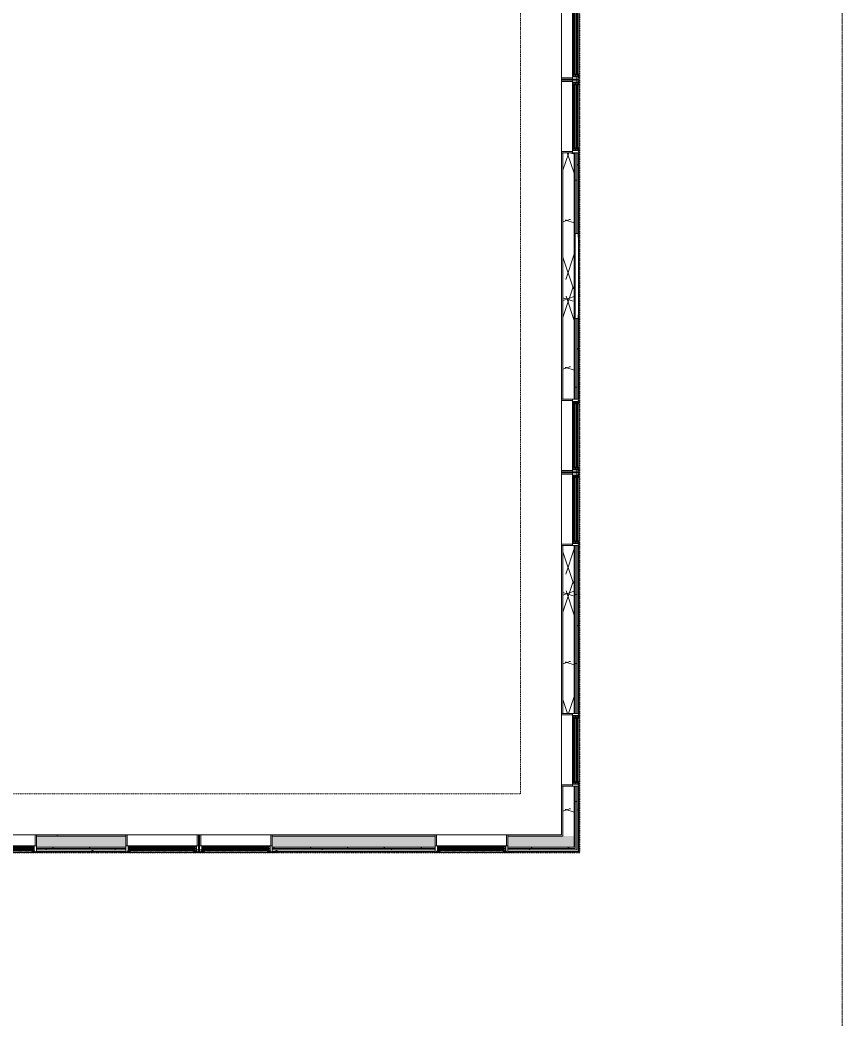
# Model space of a CAD drawing. Header units: metres. Extents: x -104 to 1975, y 9767 to 12269.
# Drawn here: x 1544.1 to 1945.8, y 11166.2 to 11654.5 of the extents above; entities that cross this region are included whole.
import ezdxf

# ---------------------------------------------------------------- set-up
doc = ezdxf.new("R2010")
doc.units = ezdxf.units.M
for name, pattern in [('Dash', [0.25, 0.125, -0.125]), ('Dash 1_16_', [0.125, 0.0625, -0.0625]), ('Double Dash 3_8_', [1, 0.375, -0.125, 0.125, -0.125, 0.125, -0.125])]:
    doc.linetypes.add(name, pattern=pattern)
for name, color, linetype, lineweight in [('0-2', 7, 'Continuous', 9), ('0-3', 10, 'Double Dash 3_8_', 15), ('A-DETL-GENF-HDLN-1', 7, 'Dash', 9), ('A-DETL-GENF-HDLN-2', 1, 'Continuous', 9), ('A-GLAZ', 151, 'Continuous', 9), ('A-GLAZ-1', 7, 'Continuous', 9), ('A-WALL-1', 7, 'Continuous', 9), ('A-WALL-PATT-1', 8, 'Continuous', 9), ('A-WALL-PATT-2', 253, 'Continuous', 9), ('C-PROP-LINE-1', 10, 'Double Dash 3_8_', 15), ('C-PROP-LINE-2', 10, 'Dash 1_16_', 15)]:
    doc.layers.add(name, color=color, linetype=linetype, lineweight=lineweight)
pattern_1 = [(0, (3885.564, 0), (115.2, 28.8), [4.752, -81.648, 4.752, -81.648, -460.8]), (0, (3885.564, 0), (115.2, 28.8), [-172.8, 4.752, -168.048, 4.752, -81.648, -201.6]), (0, (3885.564, 0), (115.2, 28.8), [-432, 4.752, -52.848, 4.752, -139.248]), (120, (3928.764, 14.4), (-82.54153, 85.366127), [4.752, -81.648, 4.752, -81.648, -460.8]), (120, (3928.764, 14.4), (-82.54153, 85.366127), [-172.8, 4.752, -168.048, 4.752, -81.648, -201.6]), (120, (3928.764, 14.4), (-82.54153, 85.366127), [-432, 4.752, -52.848, 4.752, -139.248]), (240, (3943.164, 72), (-32.65847, -114.166127), [4.752, -81.648, 4.752, -81.648, -460.8]), (240, (3943.164, 72), (-32.65847, -114.166127), [-172.8, 4.752, -168.048, 4.752, -81.648, -201.6]), (240, (3943.164, 72), (-32.65847, -114.166127), [-432, 4.752, -52.848, 4.752, -139.248])]
pattern_2 = [(216.87, (3921.564, 90), (269.999678, 180.000482), [45, -405]), (206.565, (3975.564, 63), (-90.00047, -89.99987), [100.623, -100.623]), (198.435, (3975.564, 18), (-179.999294, -90.00048), [56.921, -227.684])]
pattern_3 = [(0, (3885.564, 0), (0, 33.75), []), (90, (3885.564, 0), (-33.75, 2e-15), [])]
pattern_4 = [(0, (3885.564, 0), (0, 17.993), []), (315, (3885.564, 0), (17.993039, 0), [25.446, -25.446]), (45, (3885.564, 0), (17.993039, 0), [25.446, -25.446])]
pattern_5 = [(161.57, (3887.364, 1.8), (-14.4010124, -0.0012439), [0, -102.456, 11.376, 0]), (18.43, (3883.764, 1.8), (-14.4010124, 0.0012439), [0, -102.456, 11.376, 0]), (108.43, (3887.364, 1.8), (7.1973965, -36.003153), [34.146, -79.686]), (71.57, (3883.764, 1.8), (7.1973965, 36.003153), [34.146, -79.686])]

# ---------------------------------------------------------------- blocks, each defined once
blk = doc.blocks.new('Window-Double_Hung-Marvin-Essential - ESDH3066 - 2nd Floor-3357213-KEY PLAN - 2ND FLOOR')
at = {"layer": 'A-DETL-GENF-HDLN-1'}
blk.add_line((16.1, -4.22), (-16.5, -4.22), dxfattribs=at)
at = {"layer": 'A-DETL-GENF-HDLN-2'}
for p, q in [((-17.12, 4.19), (-17.75, 4.19)), ((-17.12, -1.16), (-17.12, 4.19)), ((17.12, 4.19), (17.75, 4.19)), ((17.12, 4.19), (17.12, -1.16)), ((-19.25, -3.23), (-19.25, -3.19)), ((-19.25, -3.19), (-17.9, -3.19)), ((-17.75, -3.23), (-19.25, -3.23)), ((-17.9, -3.19), (-17.9, -3.08)), ((-17.9, -3.08), (-17.75, -3.08)), ((-16.72, -1.19), (-17.75, -1.19)), ((-17.75, -4.28), (-17.75, -1.19)), ((-17.75, -4.28), (-17.16, -4.28)), ((-17.08, -3.87), (-17.16, -4.28)), ((-17.08, -3.87), (-16.19, -3.87)), ((-16.85, -4.25), (-16.85, -3.87)), ((-16.3, -4.25), (-16.85, -4.25)), ((-16.72, -3.77), (-16.72, -1.19)), ((-16.38, -3.77), (-16.72, -3.77)), ((-16.56, -1.53), (-15.34, -1.53)), ((-16.56, -1.53), (-16.56, -2.47)), ((-15.34, -2.47), (-16.56, -2.47)), ((-16.56, -2.75), (-15.34, -2.75)), ((-16.56, -2.75), (-16.56, -3.69)), ((-15.34, -3.69), (-16.56, -3.69)), ((-16.38, -3.87), (-16.38, -3.77)), ((-16.18, -4.01), (-16.3, -4.01)), ((-16.3, -4.01), (-16.3, -4.25)), ((-16.19, -3.87), (-16.19, -3.97)), ((-16.19, -3.97), (-16.1, -3.97)), ((-16.18, -4.22), (-16.18, -4.01)), ((-16.18, -4.22), (-16.1, -4.22)), ((-16.1, -3.97), (-16.1, -4.22)), ((-15.28, -1.65), (-15.94, -1.65)), ((-15.94, -1.65), (-15.94, -2.37)), ((-15.94, -2.37), (-15.28, -2.37)), ((-15.28, -2.87), (-15.94, -2.87)), ((-15.94, -2.87), (-15.94, -3.59)), ((-15.94, -3.59), (-15.28, -3.59)), ((-15.84, -1.66), (-15.84, -2.35)), ((-15.84, -2.88), (-15.84, -3.57)), ((-15.54, -1.79), (-15.54, -2.23)), ((-15.54, -3.01), (-15.54, -3.45)), ((-15.34, -1.53), (-15.28, -1.59)), ((-15.34, -2.47), (-15.28, -2.41)), ((-15.34, -2.75), (-15.28, -2.81)), ((-15.34, -3.69), (-15.28, -3.63)), ((-15.28, -1.59), (-15.28, -1.65)), ((-15.28, -2.37), (-15.28, -2.41)), ((-15.28, -2.81), (-15.28, -2.87)), ((-15.28, -3.59), (-15.28, -3.63)), ((15.34, -1.53), (15.28, -1.59)), ((15.28, -1.59), (15.28, -1.65)), ((15.28, -1.65), (15.94, -1.65)), ((15.28, -2.37), (15.28, -2.41)), ((15.94, -2.37), (15.28, -2.37)), ((15.34, -2.47), (15.28, -2.41)), ((15.34, -2.75), (15.28, -2.81)), ((15.28, -2.81), (15.28, -2.87)), ((15.28, -2.87), (15.94, -2.87)), ((15.28, -3.59), (15.28, -3.63)), ((15.94, -3.59), (15.28, -3.59)), ((15.34, -3.69), (15.28, -3.63)), ((16.56, -1.53), (15.34, -1.53)), ((15.34, -2.47), (16.56, -2.47)), ((16.56, -2.75), (15.34, -2.75)), ((15.34, -3.69), (16.56, -3.69)), ((15.54, -1.79), (15.54, -2.23)), ((15.54, -3.01), (15.54, -3.45)), ((15.84, -1.66), (15.84, -2.35)), ((15.84, -2.88), (15.84, -3.57)), ((15.94, -1.65), (15.94, -2.37)), ((15.94, -2.87), (15.94, -3.59)), ((16.19, -3.97), (16.1, -3.97)), ((16.1, -3.97), (16.1, -4.22)), ((16.18, -4.22), (16.1, -4.22)), ((16.18, -4.22), (16.18, -4.01)), ((16.18, -4.01), (16.3, -4.01)), ((17.08, -3.87), (16.19, -3.87)), ((16.19, -3.87), (16.19, -3.97)), ((16.3, -4.01), (16.3, -4.25)), ((16.3, -4.25), (16.85, -4.25)), ((16.38, -3.87), (16.38, -3.77)), ((16.38, -3.77), (16.72, -3.77)), ((16.56, -1.53), (16.56, -2.47)), ((16.56, -2.75), (16.56, -3.69)), ((16.72, -3.77), (16.72, -1.19)), ((16.72, -1.19), (17.75, -1.19)), ((16.85, -4.25), (16.85, -3.87)), ((17.08, -3.87), (17.16, -4.28)), ((17.75, -4.28), (17.16, -4.28)), ((17.75, -4.28), (17.75, -1.19)), ((17.9, -3.08), (17.75, -3.08)), ((17.75, -3.23), (19.25, -3.23)), ((17.9, -3.19), (17.9, -3.08)), ((19.25, -3.19), (17.9, -3.19)), ((19.25, -3.23), (19.25, -3.19))]:
    blk.add_line(p, q, dxfattribs=at)
at = {"layer": 'A-GLAZ'}
for p, q in [((15.84, -1.66), (-15.84, -1.66)), ((15.84, -1.79), (-15.84, -1.79)), ((15.84, -2.23), (-15.84, -2.23)), ((15.84, -2.35), (-15.84, -2.35)), ((15.84, -2.88), (-15.84, -2.88)), ((15.84, -3.01), (-15.84, -3.01)), ((15.84, -3.45), (-15.84, -3.45)), ((15.84, -3.57), (-15.84, -3.57))]:
    blk.add_line(p, q, dxfattribs=at)
at = {"layer": 'A-GLAZ-1'}
for p, q in [((-17.75, 4.19), (17.75, 4.19)), ((-17.75, -1.16), (-17.75, 4.19)), ((17.75, 4.19), (17.75, -1.16)), ((-17.75, -1.19), (17.75, -1.19)), ((-17.75, -4.28), (-17.75, -1.19)), ((17.75, -4.28), (-17.75, -4.28)), ((17.75, -1.19), (17.75, -4.28)), ((17.75, -4.19), (20.21, -4.19)), ((20.21, -4.25), (17.75, -4.25)), ((20.21, -4.19), (20.21, -4.25))]:
    blk.add_line(p, q, dxfattribs=at)
blk = doc.blocks.new('Window-Double_Hung-Marvin-Essential - ESDH3066 - 2nd Floor-V3-KEY PLAN - 2ND FLOOR')
at = {"layer": 'A-DETL-GENF-HDLN-1'}
blk.add_line((16.1, -4.22), (-16.5, -4.22), dxfattribs=at)
at = {"layer": 'A-DETL-GENF-HDLN-2'}
for p, q in [((-17.12, 4.19), (-17.75, 4.19)), ((-17.12, -1.16), (-17.12, 4.19)), ((17.12, 4.19), (17.75, 4.19)), ((17.12, 4.19), (17.12, -1.16)), ((-19.25, -3.23), (-19.25, -3.19)), ((-19.25, -3.19), (-17.9, -3.19)), ((-17.75, -3.23), (-19.25, -3.23)), ((-17.9, -3.19), (-17.9, -3.08)), ((-17.9, -3.08), (-17.75, -3.08)), ((-16.72, -1.19), (-17.75, -1.19)), ((-17.75, -4.28), (-17.75, -1.19)), ((-17.75, -4.28), (-17.16, -4.28)), ((-17.08, -3.87), (-17.16, -4.28)), ((-17.08, -3.87), (-16.19, -3.87)), ((-16.85, -4.25), (-16.85, -3.87)), ((-16.3, -4.25), (-16.85, -4.25)), ((-16.72, -3.77), (-16.72, -1.19)), ((-16.38, -3.77), (-16.72, -3.77)), ((-16.56, -1.53), (-15.34, -1.53)), ((-16.56, -1.53), (-16.56, -2.47)), ((-15.34, -2.47), (-16.56, -2.47)), ((-16.56, -2.75), (-15.34, -2.75)), ((-16.56, -2.75), (-16.56, -3.69)), ((-15.34, -3.69), (-16.56, -3.69)), ((-16.38, -3.87), (-16.38, -3.77)), ((-16.18, -4.01), (-16.3, -4.01)), ((-16.3, -4.01), (-16.3, -4.25)), ((-16.19, -3.87), (-16.19, -3.97)), ((-16.19, -3.97), (-16.1, -3.97)), ((-16.18, -4.22), (-16.18, -4.01)), ((-16.18, -4.22), (-16.1, -4.22)), ((-16.1, -3.97), (-16.1, -4.22)), ((-15.28, -1.65), (-15.94, -1.65)), ((-15.94, -1.65), (-15.94, -2.37)), ((-15.94, -2.37), (-15.28, -2.37)), ((-15.28, -2.87), (-15.94, -2.87)), ((-15.94, -2.87), (-15.94, -3.59)), ((-15.94, -3.59), (-15.28, -3.59)), ((-15.84, -1.66), (-15.84, -2.35)), ((-15.84, -2.88), (-15.84, -3.57)), ((-15.54, -1.79), (-15.54, -2.23)), ((-15.54, -3.01), (-15.54, -3.45)), ((-15.34, -1.53), (-15.28, -1.59)), ((-15.34, -2.47), (-15.28, -2.41)), ((-15.34, -2.75), (-15.28, -2.81)), ((-15.34, -3.69), (-15.28, -3.63)), ((-15.28, -1.59), (-15.28, -1.65)), ((-15.28, -2.37), (-15.28, -2.41)), ((-15.28, -2.81), (-15.28, -2.87)), ((-15.28, -3.59), (-15.28, -3.63)), ((15.34, -1.53), (15.28, -1.59)), ((15.28, -1.59), (15.28, -1.65)), ((15.28, -1.65), (15.94, -1.65)), ((15.28, -2.37), (15.28, -2.41)), ((15.94, -2.37), (15.28, -2.37)), ((15.34, -2.47), (15.28, -2.41)), ((15.34, -2.75), (15.28, -2.81)), ((15.28, -2.81), (15.28, -2.87)), ((15.28, -2.87), (15.94, -2.87)), ((15.28, -3.59), (15.28, -3.63)), ((15.94, -3.59), (15.28, -3.59)), ((15.34, -3.69), (15.28, -3.63)), ((16.56, -1.53), (15.34, -1.53)), ((15.34, -2.47), (16.56, -2.47)), ((16.56, -2.75), (15.34, -2.75)), ((15.34, -3.69), (16.56, -3.69)), ((15.54, -1.79), (15.54, -2.23)), ((15.54, -3.01), (15.54, -3.45)), ((15.84, -1.66), (15.84, -2.35)), ((15.84, -2.88), (15.84, -3.57)), ((15.94, -1.65), (15.94, -2.37)), ((15.94, -2.87), (15.94, -3.59)), ((16.19, -3.97), (16.1, -3.97)), ((16.1, -3.97), (16.1, -4.22)), ((16.18, -4.22), (16.1, -4.22)), ((16.18, -4.22), (16.18, -4.01)), ((16.18, -4.01), (16.3, -4.01)), ((17.08, -3.87), (16.19, -3.87)), ((16.19, -3.87), (16.19, -3.97)), ((16.3, -4.01), (16.3, -4.25)), ((16.3, -4.25), (16.85, -4.25)), ((16.38, -3.87), (16.38, -3.77)), ((16.38, -3.77), (16.72, -3.77)), ((16.56, -1.53), (16.56, -2.47)), ((16.56, -2.75), (16.56, -3.69)), ((16.72, -3.77), (16.72, -1.19)), ((16.72, -1.19), (17.75, -1.19)), ((16.85, -4.25), (16.85, -3.87)), ((17.08, -3.87), (17.16, -4.28)), ((17.75, -4.28), (17.16, -4.28)), ((17.75, -4.28), (17.75, -1.19)), ((17.9, -3.08), (17.75, -3.08)), ((17.75, -3.23), (19.25, -3.23)), ((17.9, -3.19), (17.9, -3.08)), ((19.25, -3.19), (17.9, -3.19)), ((19.25, -3.23), (19.25, -3.19))]:
    blk.add_line(p, q, dxfattribs=at)
at = {"layer": 'A-GLAZ'}
for p, q in [((15.84, -1.66), (-15.84, -1.66)), ((15.84, -1.79), (-15.84, -1.79)), ((15.84, -2.23), (-15.84, -2.23)), ((15.84, -2.35), (-15.84, -2.35)), ((15.84, -2.88), (-15.84, -2.88)), ((15.84, -3.01), (-15.84, -3.01)), ((15.84, -3.45), (-15.84, -3.45)), ((15.84, -3.57), (-15.84, -3.57))]:
    blk.add_line(p, q, dxfattribs=at)
at = {"layer": 'A-GLAZ-1'}
for p, q in [((-17.75, 4.19), (17.75, 4.19)), ((-17.75, -1.16), (-17.75, 4.19)), ((17.75, 4.19), (17.75, -1.16)), ((-17.75, -1.19), (17.75, -1.19)), ((-17.75, -4.28), (-17.75, -1.19)), ((17.75, -4.28), (-17.75, -4.28)), ((17.75, -1.19), (17.75, -4.28)), ((17.75, -4.19), (20.21, -4.19)), ((20.21, -4.25), (17.75, -4.25)), ((20.21, -4.19), (20.21, -4.25))]:
    blk.add_line(p, q, dxfattribs=at)
blk = doc.blocks.new('Window-Double_Hung-Marvin-Essential - ESDH3066 - 2nd Floor-3357214-KEY PLAN - 2ND FLOOR')
at = {"layer": 'A-DETL-GENF-HDLN-1'}
blk.add_line((16.1, 4.22), (-16.5, 4.22), dxfattribs=at)
at = {"layer": 'A-DETL-GENF-HDLN-2'}
for p, q in [((-19.25, 3.23), (-19.25, 3.19)), ((-17.75, 3.23), (-19.25, 3.23)), ((-19.25, 3.19), (-17.9, 3.19)), ((-17.9, 3.19), (-17.9, 3.08)), ((-17.9, 3.08), (-17.75, 3.08)), ((-17.75, 4.28), (-17.16, 4.28)), ((-17.75, 4.28), (-17.75, 1.19)), ((-16.72, 1.19), (-17.75, 1.19)), ((-17.08, 3.87), (-17.16, 4.28)), ((-17.12, 1.16), (-17.12, -4.19)), ((-17.08, 3.87), (-16.19, 3.87)), ((-16.85, 4.25), (-16.85, 3.87)), ((-16.3, 4.25), (-16.85, 4.25)), ((-16.38, 3.77), (-16.72, 3.77)), ((-16.72, 3.77), (-16.72, 1.19)), ((-15.34, 3.69), (-16.56, 3.69)), ((-16.56, 2.75), (-16.56, 3.69)), ((-16.56, 2.75), (-15.34, 2.75)), ((-15.34, 2.47), (-16.56, 2.47)), ((-16.56, 1.53), (-16.56, 2.47)), ((-16.56, 1.53), (-15.34, 1.53)), ((-16.38, 3.87), (-16.38, 3.77)), ((-16.3, 4.01), (-16.3, 4.25)), ((-16.18, 4.01), (-16.3, 4.01)), ((-16.19, 3.97), (-16.1, 3.97)), ((-16.19, 3.87), (-16.19, 3.97)), ((-16.18, 4.22), (-16.1, 4.22)), ((-16.18, 4.22), (-16.18, 4.01)), ((-16.1, 3.97), (-16.1, 4.22)), ((-15.94, 2.87), (-15.94, 3.59)), ((-15.94, 3.59), (-15.28, 3.59)), ((-15.28, 2.87), (-15.94, 2.87)), ((-15.94, 1.65), (-15.94, 2.37)), ((-15.94, 2.37), (-15.28, 2.37)), ((-15.28, 1.65), (-15.94, 1.65)), ((-15.84, 2.88), (-15.84, 3.57)), ((-15.84, 1.66), (-15.84, 2.35)), ((-15.54, 3.01), (-15.54, 3.45)), ((-15.54, 1.79), (-15.54, 2.23)), ((-15.34, 3.69), (-15.28, 3.63)), ((-15.34, 2.75), (-15.28, 2.81)), ((-15.34, 2.47), (-15.28, 2.41)), ((-15.34, 1.53), (-15.28, 1.59)), ((-15.28, 3.59), (-15.28, 3.63)), ((-15.28, 2.81), (-15.28, 2.87)), ((-15.28, 2.37), (-15.28, 2.41)), ((-15.28, 1.59), (-15.28, 1.65)), ((15.34, 3.69), (15.28, 3.63)), ((15.28, 3.59), (15.28, 3.63)), ((15.94, 3.59), (15.28, 3.59)), ((15.28, 2.81), (15.28, 2.87)), ((15.28, 2.87), (15.94, 2.87)), ((15.34, 2.75), (15.28, 2.81)), ((15.34, 2.47), (15.28, 2.41)), ((15.28, 2.37), (15.28, 2.41)), ((15.94, 2.37), (15.28, 2.37)), ((15.28, 1.59), (15.28, 1.65)), ((15.28, 1.65), (15.94, 1.65)), ((15.34, 1.53), (15.28, 1.59)), ((15.34, 3.69), (16.56, 3.69)), ((16.56, 2.75), (15.34, 2.75)), ((15.34, 2.47), (16.56, 2.47)), ((16.56, 1.53), (15.34, 1.53)), ((15.54, 3.01), (15.54, 3.45)), ((15.54, 1.79), (15.54, 2.23)), ((15.84, 2.88), (15.84, 3.57)), ((15.84, 1.66), (15.84, 2.35)), ((15.94, 2.87), (15.94, 3.59)), ((15.94, 1.65), (15.94, 2.37)), ((16.18, 4.22), (16.1, 4.22)), ((16.1, 3.97), (16.1, 4.22)), ((16.19, 3.97), (16.1, 3.97)), ((16.18, 4.22), (16.18, 4.01)), ((16.18, 4.01), (16.3, 4.01)), ((16.19, 3.87), (16.19, 3.97)), ((17.08, 3.87), (16.19, 3.87)), ((16.3, 4.01), (16.3, 4.25)), ((16.3, 4.25), (16.85, 4.25)), ((16.38, 3.87), (16.38, 3.77)), ((16.38, 3.77), (16.72, 3.77)), ((16.56, 2.75), (16.56, 3.69)), ((16.56, 1.53), (16.56, 2.47)), ((16.72, 3.77), (16.72, 1.19)), ((16.72, 1.19), (17.75, 1.19)), ((16.85, 4.25), (16.85, 3.87)), ((17.08, 3.87), (17.16, 4.28)), ((17.12, -4.19), (17.12, 1.16)), ((17.75, 4.28), (17.16, 4.28)), ((17.75, 4.28), (17.75, 1.19)), ((17.75, 3.23), (19.25, 3.23)), ((17.9, 3.08), (17.75, 3.08)), ((17.9, 3.19), (17.9, 3.08)), ((19.25, 3.19), (17.9, 3.19)), ((19.25, 3.23), (19.25, 3.19)), ((-17.12, -4.19), (-17.75, -4.19)), ((17.12, -4.19), (17.75, -4.19))]:
    blk.add_line(p, q, dxfattribs=at)
at = {"layer": 'A-GLAZ'}
for p, q in [((15.84, 3.57), (-15.84, 3.57)), ((15.84, 3.45), (-15.84, 3.45)), ((15.84, 3.01), (-15.84, 3.01)), ((15.84, 2.88), (-15.84, 2.88)), ((15.84, 2.35), (-15.84, 2.35)), ((15.84, 2.23), (-15.84, 2.23)), ((15.84, 1.79), (-15.84, 1.79)), ((15.84, 1.66), (-15.84, 1.66))]:
    blk.add_line(p, q, dxfattribs=at)
at = {"layer": 'A-GLAZ-1'}
for p, q in [((17.75, 4.28), (-17.75, 4.28)), ((-17.75, 4.28), (-17.75, 1.19)), ((-17.75, 1.19), (17.75, 1.19)), ((-17.75, 1.16), (-17.75, -4.19)), ((17.75, 1.19), (17.75, 4.28)), ((20.21, 4.25), (17.75, 4.25)), ((17.75, 4.19), (20.21, 4.19)), ((17.75, -4.19), (17.75, 1.16)), ((20.21, 4.19), (20.21, 4.25)), ((-17.75, -4.19), (17.75, -4.19))]:
    blk.add_line(p, q, dxfattribs=at)
blk = doc.blocks.new('Perforated Panel at Magic-Pak - hvac panel - 3rd floor-2505075-KEY PLAN - 2ND FLOOR')
at = {"layer": 'A-GLAZ-1'}
for p, q in [((-19.01, 4.19), (19.01, 4.19)), ((-19.01, 4.12), (-19.01, 4.19)), ((19.01, 4.12), (-19.01, 4.12)), ((19.01, 4.19), (19.01, 4.12))]:
    blk.add_line(p, q, dxfattribs=at)
blk = doc.blocks.new('Window-Double_Hung-Marvin-Essential - ESDH3066 - 2nd Floor-V2-KEY PLAN - 2ND FLOOR')
at = {"layer": 'A-DETL-GENF-HDLN-1'}
blk.add_line((16.1, 4.22), (-16.5, 4.22), dxfattribs=at)
at = {"layer": 'A-DETL-GENF-HDLN-2'}
for p, q in [((-19.25, 3.23), (-19.25, 3.19)), ((-17.75, 3.23), (-19.25, 3.23)), ((-19.25, 3.19), (-17.9, 3.19)), ((-17.9, 3.19), (-17.9, 3.08)), ((-17.9, 3.08), (-17.75, 3.08)), ((-17.75, 4.28), (-17.16, 4.28)), ((-17.75, 4.28), (-17.75, 1.19)), ((-16.72, 1.19), (-17.75, 1.19)), ((-17.08, 3.87), (-17.16, 4.28)), ((-17.12, 1.16), (-17.12, -4.19)), ((-17.08, 3.87), (-16.19, 3.87)), ((-16.85, 4.25), (-16.85, 3.87)), ((-16.3, 4.25), (-16.85, 4.25)), ((-16.38, 3.77), (-16.72, 3.77)), ((-16.72, 3.77), (-16.72, 1.19)), ((-15.34, 3.69), (-16.56, 3.69)), ((-16.56, 2.75), (-16.56, 3.69)), ((-16.56, 2.75), (-15.34, 2.75)), ((-15.34, 2.47), (-16.56, 2.47)), ((-16.56, 1.53), (-16.56, 2.47)), ((-16.56, 1.53), (-15.34, 1.53)), ((-16.38, 3.87), (-16.38, 3.77)), ((-16.3, 4.01), (-16.3, 4.25)), ((-16.18, 4.01), (-16.3, 4.01)), ((-16.19, 3.97), (-16.1, 3.97)), ((-16.19, 3.87), (-16.19, 3.97)), ((-16.18, 4.22), (-16.1, 4.22)), ((-16.18, 4.22), (-16.18, 4.01)), ((-16.1, 3.97), (-16.1, 4.22)), ((-15.94, 2.87), (-15.94, 3.59)), ((-15.94, 3.59), (-15.28, 3.59)), ((-15.28, 2.87), (-15.94, 2.87)), ((-15.94, 1.65), (-15.94, 2.37)), ((-15.94, 2.37), (-15.28, 2.37)), ((-15.28, 1.65), (-15.94, 1.65)), ((-15.84, 2.88), (-15.84, 3.57)), ((-15.84, 1.66), (-15.84, 2.35)), ((-15.54, 3.01), (-15.54, 3.45)), ((-15.54, 1.79), (-15.54, 2.23)), ((-15.34, 3.69), (-15.28, 3.63)), ((-15.34, 2.75), (-15.28, 2.81)), ((-15.34, 2.47), (-15.28, 2.41)), ((-15.34, 1.53), (-15.28, 1.59)), ((-15.28, 3.59), (-15.28, 3.63)), ((-15.28, 2.81), (-15.28, 2.87)), ((-15.28, 2.37), (-15.28, 2.41)), ((-15.28, 1.59), (-15.28, 1.65)), ((15.34, 3.69), (15.28, 3.63)), ((15.28, 3.59), (15.28, 3.63)), ((15.94, 3.59), (15.28, 3.59)), ((15.28, 2.81), (15.28, 2.87)), ((15.28, 2.87), (15.94, 2.87)), ((15.34, 2.75), (15.28, 2.81)), ((15.34, 2.47), (15.28, 2.41)), ((15.28, 2.37), (15.28, 2.41)), ((15.94, 2.37), (15.28, 2.37)), ((15.28, 1.59), (15.28, 1.65)), ((15.28, 1.65), (15.94, 1.65)), ((15.34, 1.53), (15.28, 1.59)), ((15.34, 3.69), (16.56, 3.69)), ((16.56, 2.75), (15.34, 2.75)), ((15.34, 2.47), (16.56, 2.47)), ((16.56, 1.53), (15.34, 1.53)), ((15.54, 3.01), (15.54, 3.45)), ((15.54, 1.79), (15.54, 2.23)), ((15.84, 2.88), (15.84, 3.57)), ((15.84, 1.66), (15.84, 2.35)), ((15.94, 2.87), (15.94, 3.59)), ((15.94, 1.65), (15.94, 2.37)), ((16.18, 4.22), (16.1, 4.22)), ((16.1, 3.97), (16.1, 4.22)), ((16.19, 3.97), (16.1, 3.97)), ((16.18, 4.22), (16.18, 4.01)), ((16.18, 4.01), (16.3, 4.01)), ((16.19, 3.87), (16.19, 3.97)), ((17.08, 3.87), (16.19, 3.87)), ((16.3, 4.01), (16.3, 4.25)), ((16.3, 4.25), (16.85, 4.25)), ((16.38, 3.87), (16.38, 3.77)), ((16.38, 3.77), (16.72, 3.77)), ((16.56, 2.75), (16.56, 3.69)), ((16.56, 1.53), (16.56, 2.47)), ((16.72, 3.77), (16.72, 1.19)), ((16.72, 1.19), (17.75, 1.19)), ((16.85, 4.25), (16.85, 3.87)), ((17.08, 3.87), (17.16, 4.28)), ((17.12, -4.19), (17.12, 1.16)), ((17.75, 4.28), (17.16, 4.28)), ((17.75, 4.28), (17.75, 1.19)), ((17.75, 3.23), (19.25, 3.23)), ((17.9, 3.08), (17.75, 3.08)), ((17.9, 3.19), (17.9, 3.08)), ((19.25, 3.19), (17.9, 3.19)), ((19.25, 3.23), (19.25, 3.19)), ((-17.12, -4.19), (-17.75, -4.19)), ((17.12, -4.19), (17.75, -4.19))]:
    blk.add_line(p, q, dxfattribs=at)
at = {"layer": 'A-GLAZ'}
for p, q in [((15.84, 3.57), (-15.84, 3.57)), ((15.84, 3.45), (-15.84, 3.45)), ((15.84, 3.01), (-15.84, 3.01)), ((15.84, 2.88), (-15.84, 2.88)), ((15.84, 2.35), (-15.84, 2.35)), ((15.84, 2.23), (-15.84, 2.23)), ((15.84, 1.79), (-15.84, 1.79)), ((15.84, 1.66), (-15.84, 1.66))]:
    blk.add_line(p, q, dxfattribs=at)
at = {"layer": 'A-GLAZ-1'}
for p, q in [((17.75, 4.28), (-17.75, 4.28)), ((-17.75, 4.28), (-17.75, 1.19)), ((-17.75, 1.19), (17.75, 1.19)), ((-17.75, 1.16), (-17.75, -4.19)), ((17.75, 1.19), (17.75, 4.28)), ((20.21, 4.25), (17.75, 4.25)), ((17.75, 4.19), (20.21, 4.19)), ((17.75, -4.19), (17.75, 1.16)), ((20.21, 4.19), (20.21, 4.25)), ((-17.75, -4.19), (17.75, -4.19))]:
    blk.add_line(p, q, dxfattribs=at)
blk = doc.blocks.new('Family - ___-2657144-KEY PLAN - 2ND FLOOR')
at = {"layer": 'C-PROP-LINE-1'}
blk.add_line((-1939.77, 12268.69), (-1939.77, 9828.62), dxfattribs=at)
blk = doc.blocks.new('Family - ___-2835860-KEY PLAN - 2ND FLOOR')
at = {"layer": 'C-PROP-LINE-2'}
for q in [(-2067.92, 12118.09), (-3401.42, 11247.39)]:
    blk.add_line((-2067.92, 11247.39), q, dxfattribs=at)
blk = doc.blocks.new('Family - ___-2835903-KEY PLAN - 2ND FLOOR')
at = {"layer": 'C-PROP-LINE-2'}
for q in [(-2096.82, 12089.69), (-3400.92, 11276.29)]:
    blk.add_line((-2096.82, 11276.29), q, dxfattribs=at)
blk = doc.blocks.new('Family - ___-2835932-KEY PLAN - 2ND FLOOR')
at = {"layer": 'C-PROP-LINE-2'}
for q in [(-2067.92, 12118.59), (-3401.42, 11247.39)]:
    blk.add_line((-2067.92, 11247.39), q, dxfattribs=at)

msp = doc.modelspace()

# ---------------------------------------------------------------- hatches: boundary and pattern name
at = {"layer": 'A-WALL-PATT-1'}
h = msp.add_hatch(dxfattribs=at)
h.set_pattern_fill('FP_2', color=256, style=0, pattern_type=2)
h.set_pattern_definition(pattern_2)
h.paths.add_polyline_path([(1816.14, 11248.89), (1816.89, 11248.91), (1816.89, 11280.04), (1816.14, 11280.04), (1816.14, 11249.64)], flags=0)
h.paths.add_polyline_path([(1816.89, 11315.54), (1816.89, 11397.64), (1816.14, 11397.64), (1816.14, 11315.54)], flags=0)
h.paths.add_polyline_path([(1816.14, 11433.14), (1816.89, 11433.14), (1816.89, 11433.64), (1816.14, 11433.64)], flags=0)
h.paths.add_polyline_path([(1816.89, 11469.14), (1816.89, 11508.63), (1816.14, 11508.63), (1816.14, 11469.14)], flags=0)
h.paths.add_polyline_path([(1816.89, 11550.15), (1816.89, 11589.64), (1816.14, 11589.64), (1816.14, 11550.15)], flags=0)
h.paths.add_polyline_path([(1816.89, 11625.14), (1816.89, 11625.64), (1816.14, 11625.64), (1816.14, 11625.14)], flags=0)
h.paths.add_polyline_path([(1816.89, 11661.14), (1816.89, 11740.78), (1816.14, 11740.78), (1816.14, 11661.14)], flags=0)
h.paths.add_polyline_path([(1816.14, 11776.28), (1816.89, 11776.28), (1816.89, 11815.83), (1816.14, 11815.83), (1816.14, 11806.49)], flags=0)
h.paths.add_polyline_path([(1816.14, 11857.35), (1816.89, 11857.35), (1816.89, 11894.38), (1816.14, 11894.38)], flags=0)
h.paths.add_polyline_path([(1816.89, 11929.88), (1816.89, 12012.04), (1816.14, 12012.04), (1816.14, 11929.88)], flags=0)
h.paths.add_polyline_path([(1816.14, 12047.54), (1816.89, 12047.54), (1816.89, 12048.04), (1816.14, 12048.04)], flags=0)
h.paths.add_polyline_path([(1816.14, 12083.54), (1816.89, 12083.54), (1816.89, 12117.09), (1816.14, 12117.09), (1816.14, 12102.61)], flags=0)
h = msp.add_hatch(dxfattribs=at)
h.set_pattern_fill('FP_1', color=256, style=0, pattern_type=2)
h.set_pattern_definition(pattern_1)
h.paths.add_polyline_path([(1808.77, 11256.26), (1809.39, 11256.28), (1809.39, 11280.04), (1808.77, 11280.04), (1808.77, 11261.8)], flags=0)
h.paths.add_polyline_path([(1809.39, 11315.54), (1809.39, 11397.64), (1808.77, 11397.64), (1808.77, 11315.54)], flags=0)
h.paths.add_polyline_path([(1809.39, 11433.14), (1809.39, 11433.64), (1808.77, 11433.64), (1808.77, 11433.14)], flags=0)
h.paths.add_polyline_path([(1808.77, 11469.14), (1809.39, 11469.14), (1809.39, 11589.64), (1808.77, 11589.64), (1808.77, 11490.64)], flags=0)
h.paths.add_polyline_path([(1808.77, 11625.14), (1809.39, 11625.14), (1809.39, 11625.64), (1808.77, 11625.64)], flags=0)
h.paths.add_polyline_path([(1808.77, 11661.14), (1809.39, 11661.14), (1809.25, 11678.55), (1808.77, 11678.55)], flags=0)
h.paths.add_polyline_path([(1809.39, 11687.43), (1809.39, 11740.78), (1808.77, 11740.78), (1808.77, 11687.43), (1809.18, 11687.43)], flags=0)
h.paths.add_polyline_path([(1808.77, 11776.28), (1809.39, 11776.28), (1809.39, 11894.38), (1808.77, 11894.38), (1808.77, 11806.49)], flags=0)
h.paths.add_polyline_path([(1809.39, 11929.88), (1809.39, 12012.04), (1808.77, 12012.04), (1808.77, 11929.88)], flags=0)
h.paths.add_polyline_path([(1808.77, 12047.54), (1809.39, 12047.54), (1809.39, 12048.04), (1808.77, 12048.04)], flags=0)
h.paths.add_polyline_path([(1809.39, 12083.54), (1809.39, 12109.71), (1808.77, 12109.71), (1808.77, 12083.54)], flags=0)
h = msp.add_hatch(dxfattribs=at)
h.set_pattern_fill('FP_1', color=256, style=0, pattern_type=2)
h.set_pattern_definition(pattern_1)
h.paths.add_polyline_path([(1439.89, 11255.64), (1439.89, 11256.26), (1439.39, 11256.26), (1439.39, 11255.64)], flags=0)
h.paths.add_polyline_path([(1178.97, 11255.64), (1178.97, 11256.26), (1175.09, 11256.12), (1175.09, 11255.64)], flags=0)
h.paths.add_polyline_path([(1206.84, 11255.64), (1247.83, 11255.64), (1247.73, 11256.26), (1206.84, 11256.26)], flags=0)
h.paths.add_polyline_path([(1809.39, 11255.64), (1809.39, 11256.26), (1782.53, 11256.26), (1782.53, 11255.64)], flags=0)
h.paths.add_polyline_path([(1164.25, 11255.64), (1166.59, 11255.79), (1166.59, 11256.26), (1162.72, 11256.26), (1162.72, 11255.64)], flags=0)
h.paths.add_polyline_path([(1704.63, 11255.64), (1747.03, 11255.64), (1747.03, 11256.26), (1667.39, 11256.26), (1667.39, 11255.64)], flags=0)
h.paths.add_polyline_path([(1595.89, 11255.64), (1595.89, 11256.26), (1552.13, 11256.26), (1552.13, 11255.64), (1569.53, 11255.64)], flags=0)
h.paths.add_polyline_path([(1631.89, 11255.64), (1631.89, 11256.26), (1631.39, 11256.26), (1631.39, 11255.64)], flags=0)
h.paths.add_polyline_path([(1516.63, 11255.64), (1516.63, 11256.26), (1475.39, 11256.26), (1475.39, 11255.64)], flags=0)
h.paths.add_polyline_path([(865.74, 11255.64), (865.74, 11256.26), (820.13, 11256.26), (820.13, 11255.64), (824.19, 11255.64)], flags=0)
h.paths.add_polyline_path([(893.62, 11255.64), (902.23, 11255.64), (902.23, 11256.26), (893.62, 11256.26)], flags=0)
h.paths.add_polyline_path([(1055.89, 11255.64), (1055.89, 11256.26), (1055.39, 11256.26), (1055.39, 11255.64)], flags=0)
h.paths.add_polyline_path([(1134.84, 11255.64), (1134.84, 11256.26), (1091.39, 11256.26), (1091.39, 11255.64)], flags=0)
h.paths.add_polyline_path([(1403.89, 11255.64), (1403.89, 11256.26), (1376.88, 11256.26), (1376.88, 11255.64)], flags=0)
h.paths.add_polyline_path([(1320.41, 11255.64), (1368, 11255.64), (1368, 11256.26), (1319.33, 11256.26), (1319.33, 11255.64)], flags=0)
h.paths.add_polyline_path([(488.78, 11255.64), (559.09, 11255.64), (559.09, 11256.26), (483.02, 11256.26), (483.02, 11255.64)], flags=0)
h.paths.add_polyline_path([(641.24, 11255.64), (641.24, 11256.26), (630.59, 11256.26), (630.59, 11255.64)], flags=0)
h.paths.add_polyline_path([(595.09, 11255.64), (595.09, 11256.26), (594.59, 11256.26), (594.59, 11255.64)], flags=0)
h.paths.add_polyline_path([(676.8, 11255.64), (676.8, 11256.26), (669.12, 11256.26), (669.12, 11255.64)], flags=0)
h.paths.add_polyline_path([(475.27, 11255.64), (475.77, 11255.64), (475.64, 11256.26), (475.27, 11256.26)], flags=0)
h.paths.add_polyline_path([(937.73, 11255.64), (964.8, 11255.64), (964.8, 11256.26), (937.73, 11256.26)], flags=0)
h.paths.add_polyline_path([(685.68, 11255.64), (748.63, 11255.64), (748.63, 11256.26), (685.68, 11256.26), (685.68, 11255.77)], flags=0)
h.paths.add_polyline_path([(1019.89, 11255.64), (1019.89, 11256.26), (973.68, 11256.26), (973.68, 11255.64)], flags=0)
h = msp.add_hatch(dxfattribs=at)
h.set_pattern_fill('FP_2', color=256, style=0, pattern_type=2)
h.set_pattern_definition(pattern_2)
h.paths.add_polyline_path([(1439.89, 11248.14), (1439.89, 11248.89), (1439.39, 11248.89), (1439.39, 11248.14)], flags=0)
h.paths.add_polyline_path([(1319.33, 11248.14), (1403.89, 11248.14), (1403.89, 11248.89), (1319.33, 11248.89)], flags=0)
h.paths.add_polyline_path([(1747.03, 11248.14), (1747.03, 11248.89), (1667.39, 11248.89), (1667.39, 11248.14), (1704.63, 11248.14)], flags=0)
h.paths.add_polyline_path([(1782.53, 11248.14), (1816.89, 11248.14), (1816.89, 11248.89), (1782.53, 11248.89)], flags=0)
h.paths.add_polyline_path([(1475.39, 11248.14), (1516.63, 11248.14), (1516.63, 11248.89), (1475.39, 11248.89)], flags=0)
h.paths.add_polyline_path([(1595.89, 11248.14), (1595.89, 11248.89), (1552.13, 11248.89), (1552.13, 11248.14), (1569.53, 11248.14)], flags=0)
h.paths.add_polyline_path([(1631.89, 11248.14), (1631.89, 11248.89), (1631.39, 11248.89), (1631.39, 11248.14)], flags=0)
h.paths.add_polyline_path([(824.77, 11248.14), (862.08, 11248.14), (862.08, 11248.89), (820.13, 11248.89), (820.13, 11248.14), (821.05, 11248.14)], flags=0)
h.paths.add_polyline_path([(630.59, 11248.14), (631.87, 11248.14), (631.87, 11248.89), (630.59, 11248.89)], flags=0)
h.paths.add_polyline_path([(937.73, 11248.14), (1019.89, 11248.14), (1019.89, 11248.89), (937.73, 11248.89)], flags=0)
h.paths.add_polyline_path([(1231.8, 11248.14), (1247.83, 11248.14), (1247.83, 11248.89), (1210.8, 11248.89), (1210.86, 11248.14), (1214.91, 11248.14)], flags=0)
h.paths.add_polyline_path([(1130.88, 11248.14), (1130.88, 11248.89), (1091.39, 11248.89), (1091.39, 11248.14), (1130.48, 11248.14)], flags=0)
h.paths.add_polyline_path([(1055.39, 11248.14), (1055.89, 11248.14), (1055.89, 11248.89), (1055.39, 11248.89)], flags=0)
h.paths.add_polyline_path([(475.27, 11248.14), (559.09, 11248.14), (559.09, 11248.89), (475.27, 11248.89)], flags=0)
h.paths.add_polyline_path([(595.09, 11248.14), (595.09, 11248.89), (594.59, 11248.89), (594.59, 11248.14)], flags=0)
h.paths.add_polyline_path([(691.42, 11248.14), (748.63, 11248.14), (748.63, 11248.89), (673.39, 11248.89), (673.39, 11248.14)], flags=0)
at = {"layer": 'A-WALL-PATT-2'}
h = msp.add_hatch(dxfattribs=at)
h.set_pattern_fill('FP_4', color=256, style=0, pattern_type=2)
h.set_pattern_definition(pattern_4)
h.paths.add_polyline_path([(1814.89, 11250.14), (1815.39, 11250.15), (1815.39, 11280.04), (1814.89, 11280.04), (1814.89, 11253.75)], flags=0)
h.paths.add_polyline_path([(1814.89, 11315.54), (1815.39, 11315.54), (1815.39, 11397.64), (1814.89, 11397.64), (1814.89, 11332.72)], flags=0)
h.paths.add_polyline_path([(1815.39, 11433.14), (1815.39, 11433.64), (1814.89, 11433.64), (1814.89, 11433.14)], flags=0)
h.paths.add_polyline_path([(1814.89, 11469.14), (1815.39, 11469.14), (1815.39, 11589.64), (1814.89, 11589.64), (1814.89, 11490.64)], flags=0)
h.paths.add_polyline_path([(1814.89, 11625.14), (1815.39, 11625.14), (1815.39, 11625.64), (1814.89, 11625.64)], flags=0)
h.paths.add_polyline_path([(1814.89, 11661.14), (1815.39, 11661.14), (1815.39, 11740.78), (1814.89, 11740.78)], flags=0)
h.paths.add_polyline_path([(1814.89, 11776.28), (1815.39, 11776.28), (1815.39, 11894.38), (1814.89, 11894.38), (1814.89, 11806.49)], flags=0)
h.paths.add_polyline_path([(1815.39, 11929.88), (1815.39, 12012.04), (1814.89, 12012.04), (1814.89, 11929.88)], flags=0)
h.paths.add_polyline_path([(1814.89, 12047.54), (1815.39, 12047.54), (1815.39, 12048.04), (1814.89, 12048.04)], flags=0)
h.paths.add_polyline_path([(1815.39, 12083.54), (1815.39, 12115.84), (1814.89, 12115.84), (1814.89, 12083.54)], flags=0)
h = msp.add_hatch(dxfattribs=at)
h.set_pattern_fill('FP_3', color=256, style=0, pattern_type=2)
h.set_pattern_definition(pattern_3)
h.paths.add_polyline_path([(1815.44, 11249.64), (1816.14, 11249.64), (1816.14, 11280.04), (1815.39, 11280.04), (1815.39, 11249.64)], flags=0)
h.paths.add_polyline_path([(1816.14, 11315.54), (1816.14, 11397.64), (1815.39, 11397.64), (1815.39, 11315.54)], flags=0)
h.paths.add_polyline_path([(1816.14, 11433.14), (1816.14, 11433.64), (1815.39, 11433.64), (1815.39, 11433.14)], flags=0)
h.paths.add_polyline_path([(1816.14, 11469.14), (1816.14, 11508.63), (1815.39, 11508.63), (1815.39, 11469.14)], flags=0)
h.paths.add_polyline_path([(1815.39, 11550.15), (1816.14, 11550.15), (1816.14, 11589.64), (1815.39, 11589.64)], flags=0)
h.paths.add_polyline_path([(1816.14, 11625.14), (1816.14, 11625.64), (1815.39, 11625.64), (1815.39, 11625.14)], flags=0)
h.paths.add_polyline_path([(1815.39, 11661.14), (1816.14, 11661.14), (1816.14, 11740.78), (1815.39, 11740.78)], flags=0)
h.paths.add_polyline_path([(1816.14, 11776.28), (1816.14, 11815.83), (1815.39, 11815.83), (1815.39, 11776.28)], flags=0)
h.paths.add_polyline_path([(1815.39, 11857.35), (1816.14, 11857.35), (1816.14, 11894.38), (1815.39, 11894.38)], flags=0)
h.paths.add_polyline_path([(1816.14, 11929.88), (1816.14, 12012.04), (1815.39, 12012.04), (1815.39, 11929.88)], flags=0)
h.paths.add_polyline_path([(1815.39, 12047.54), (1816.14, 12047.54), (1816.14, 12048.04), (1815.39, 12048.04)], flags=0)
h.paths.add_polyline_path([(1816.14, 12083.54), (1816.14, 12116.34), (1815.39, 12116.34), (1815.39, 12083.54)], flags=0)
h = msp.add_hatch(dxfattribs=at)
h.set_pattern_fill('FP_5', color=256, style=0, pattern_type=2)
h.set_pattern_definition(pattern_5)
h.paths.add_polyline_path([(1814.88, 11255.64), (1814.89, 11255.64), (1814.89, 11280.04), (1809.39, 11280.04), (1809.39, 11255.64)], flags=0)
h.paths.add_polyline_path([(1814.14, 11315.54), (1814.89, 11315.54), (1814.89, 11397.64), (1809.39, 11397.64), (1809.39, 11315.54), (1814.11, 11315.54)], flags=0)
h.paths.add_polyline_path([(1814.89, 11433.14), (1814.89, 11433.64), (1809.39, 11433.64), (1809.39, 11433.14), (1814.14, 11433.14)], flags=0)
h.paths.add_polyline_path([(1809.39, 11469.14), (1814.89, 11469.14), (1814.89, 11589.64), (1809.39, 11589.64), (1809.39, 11490.64)], flags=0)
h.paths.add_polyline_path([(1814.89, 11625.14), (1814.89, 11625.64), (1809.39, 11625.64), (1809.39, 11625.14), (1814.14, 11625.14)], flags=0)
h.paths.add_polyline_path([(1814.14, 11661.14), (1814.89, 11661.14), (1814.89, 11740.78), (1809.39, 11740.78), (1809.39, 11661.14), (1814.11, 11661.14)], flags=0)
h.paths.add_polyline_path([(1809.39, 11776.28), (1814.89, 11776.28), (1814.89, 11894.38), (1809.39, 11894.38), (1809.39, 11806.49)], flags=0)
h.paths.add_polyline_path([(1809.39, 11929.88), (1814.89, 11929.88), (1814.89, 12012.04), (1809.39, 12012.04), (1809.39, 11964.42)], flags=0)
h.paths.add_polyline_path([(1814.11, 12047.54), (1814.89, 12047.54), (1814.89, 12048.04), (1809.39, 12048.04), (1809.39, 12047.54)], flags=0)
h.paths.add_polyline_path([(1814.14, 12083.54), (1814.89, 12083.54), (1814.89, 12110.34), (1809.39, 12110.34), (1809.39, 12083.54), (1814.11, 12083.54)], flags=0)
h = msp.add_hatch(dxfattribs=at)
h.set_pattern_fill('FP_5', color=256, style=0, pattern_type=2)
h.set_pattern_definition(pattern_5)
h.paths.add_polyline_path([(820.13, 11250.14), (865.74, 11250.14), (865.74, 11255.64), (820.13, 11255.64), (820.13, 11252.26)], flags=0)
h.paths.add_polyline_path([(937.73, 11250.14), (1019.89, 11250.14), (1019.89, 11255.64), (937.73, 11255.64), (937.73, 11250.89)], flags=0)
h.paths.add_polyline_path([(1403.89, 11250.14), (1403.89, 11255.64), (1319.33, 11255.64), (1319.33, 11250.14), (1366.89, 11250.14)], flags=0)
h.paths.add_polyline_path([(1091.39, 11250.14), (1134.84, 11250.14), (1134.84, 11255.64), (1091.39, 11255.64), (1091.39, 11250.89)], flags=0)
h.paths.add_polyline_path([(1231.8, 11250.14), (1247.83, 11250.14), (1247.74, 11255.64), (1206.84, 11255.64), (1206.84, 11250.14), (1214.91, 11250.14)], flags=0)
h.paths.add_polyline_path([(1704.63, 11250.14), (1747.03, 11250.14), (1747.03, 11255.64), (1667.39, 11255.64), (1667.39, 11250.14)], flags=0)
h.paths.add_polyline_path([(630.59, 11250.14), (641.24, 11250.14), (641.24, 11255.64), (630.59, 11255.64), (630.59, 11250.89)], flags=0)
h.paths.add_polyline_path([(1814.89, 11250.14), (1814.89, 11255.64), (1782.53, 11255.64), (1782.53, 11250.14)], flags=0)
h.paths.add_polyline_path([(1439.39, 11250.14), (1439.89, 11250.14), (1439.89, 11255.64), (1439.39, 11255.64), (1439.39, 11250.89)], flags=0)
h.paths.add_polyline_path([(594.59, 11250.14), (595.09, 11250.14), (595.09, 11255.64), (594.59, 11255.64), (594.59, 11250.89)], flags=0)
h.paths.add_polyline_path([(1178.97, 11250.14), (1178.97, 11255.64), (1162.72, 11255.64), (1162.72, 11250.14), (1164.25, 11250.14)], flags=0)
h.paths.add_polyline_path([(488.78, 11250.14), (559.09, 11250.14), (559.09, 11255.64), (482.39, 11255.53), (482.39, 11255.36), (476.89, 11255.36), (476.89, 11255.64), (475.27, 11255.64), (475.27, 11250.14), (475.89, 11250.14)], flags=0)
h.paths.add_polyline_path([(748.63, 11250.14), (748.63, 11255.64), (669.12, 11255.64), (669.12, 11250.14), (725.2, 11250.14)], flags=0)
h.paths.add_polyline_path([(1475.39, 11250.14), (1516.63, 11250.14), (1516.63, 11255.64), (1475.39, 11255.64), (1475.39, 11250.89)], flags=0)
h.paths.add_polyline_path([(1595.89, 11250.14), (1595.89, 11255.64), (1552.13, 11255.64), (1552.13, 11250.14), (1569.53, 11250.14)], flags=0)
h.paths.add_polyline_path([(1631.89, 11250.14), (1631.89, 11255.64), (1631.39, 11255.64), (1631.39, 11250.14)], flags=0)
h.paths.add_polyline_path([(894.06, 11250.14), (902.23, 11250.14), (902.23, 11255.64), (893.62, 11255.64), (893.62, 11250.14)], flags=0)
h.paths.add_polyline_path([(1055.39, 11250.14), (1055.89, 11250.14), (1055.89, 11255.64), (1055.39, 11255.64), (1055.39, 11250.89)], flags=0)
h = msp.add_hatch(dxfattribs=at)
h.set_pattern_fill('FP_4', color=256, style=0, pattern_type=2)
h.set_pattern_definition(pattern_4)
h.paths.add_polyline_path([(1815.39, 11249.64), (1815.39, 11250.14), (1782.53, 11250.14), (1782.53, 11249.64), (1814.89, 11249.64)], flags=0)
h.paths.add_polyline_path([(1631.39, 11249.64), (1631.89, 11249.64), (1631.89, 11250.14), (1631.39, 11250.14)], flags=0)
h.paths.add_polyline_path([(1704.63, 11249.64), (1747.03, 11249.64), (1747.03, 11250.14), (1667.39, 11250.14), (1667.39, 11249.64)], flags=0)
h.paths.add_polyline_path([(1091.39, 11249.64), (1134.84, 11249.71), (1134.84, 11250.14), (1091.39, 11250.14)], flags=0)
h.paths.add_polyline_path([(1162.72, 11249.64), (1178.97, 11249.64), (1178.97, 11250.14), (1162.72, 11250.14)], flags=0)
h.paths.add_polyline_path([(1055.39, 11249.64), (1055.89, 11249.64), (1055.89, 11250.14), (1055.39, 11250.14)], flags=0)
h.paths.add_polyline_path([(1569.53, 11249.64), (1595.89, 11249.64), (1595.89, 11250.14), (1552.13, 11250.14), (1552.13, 11249.64)], flags=0)
h.paths.add_polyline_path([(1206.84, 11249.64), (1247.83, 11249.64), (1247.83, 11250.14), (1206.84, 11250.14)], flags=0)
h.paths.add_polyline_path([(937.73, 11249.64), (1019.89, 11249.64), (1019.89, 11250.14), (937.73, 11250.14)], flags=0)
h.paths.add_polyline_path([(1475.39, 11249.64), (1516.63, 11249.64), (1516.63, 11250.14), (1475.39, 11250.14)], flags=0)
h.paths.add_polyline_path([(1439.39, 11249.64), (1439.89, 11249.64), (1439.89, 11250.14), (1439.39, 11250.14)], flags=0)
h.paths.add_polyline_path([(894.06, 11249.64), (902.23, 11249.64), (902.23, 11250.14), (893.62, 11250.14), (893.62, 11249.64)], flags=0)
h.paths.add_polyline_path([(820.13, 11249.64), (865.74, 11249.64), (865.74, 11250.14), (820.13, 11250.14)], flags=0)
h.paths.add_polyline_path([(1403.89, 11249.64), (1403.89, 11250.14), (1319.33, 11250.14), (1319.43, 11249.64), (1366.89, 11249.64)], flags=0)
h.paths.add_polyline_path([(748.63, 11249.64), (748.63, 11250.14), (669.12, 11250.14), (669.12, 11249.64), (725.2, 11249.64)], flags=0)
h.paths.add_polyline_path([(631.87, 11249.64), (641.24, 11249.64), (641.24, 11250.14), (630.59, 11250.14), (630.59, 11249.64)], flags=0)
h.paths.add_polyline_path([(488.78, 11249.64), (559.09, 11249.64), (559.09, 11250.14), (475.27, 11250.14), (475.27, 11249.64), (475.89, 11249.64)], flags=0)
h.paths.add_polyline_path([(595.09, 11249.64), (595.09, 11250.14), (594.59, 11250.14), (594.59, 11249.64)], flags=0)
h = msp.add_hatch(dxfattribs=at)
h.set_pattern_fill('FP_3', color=256, style=0, pattern_type=2)
h.set_pattern_definition(pattern_3)
h.paths.add_polyline_path([(1475.39, 11248.89), (1516.63, 11248.89), (1516.63, 11249.64), (1475.39, 11249.64)], flags=0)
h.paths.add_polyline_path([(1816.14, 11248.89), (1816.14, 11249.64), (1782.53, 11249.64), (1782.53, 11248.89), (1814.89, 11248.89)], flags=0)
h.paths.add_polyline_path([(1333.12, 11248.89), (1403.89, 11248.89), (1403.89, 11249.64), (1319.33, 11249.64), (1319.33, 11248.89), (1324.68, 11248.89)], flags=0)
h.paths.add_polyline_path([(673.39, 11248.89), (748.63, 11248.89), (748.63, 11249.64), (673.39, 11249.64)], flags=0)
h.paths.add_polyline_path([(1130.48, 11248.89), (1130.88, 11248.89), (1130.88, 11249.64), (1091.39, 11249.64), (1091.39, 11248.89), (1096.7, 11248.89)], flags=0)
h.paths.add_polyline_path([(1704.63, 11248.89), (1747.03, 11248.89), (1747.03, 11249.64), (1667.39, 11249.64), (1667.39, 11248.89)], flags=0)
h.paths.add_polyline_path([(1595.89, 11248.89), (1595.89, 11249.64), (1552.13, 11249.64), (1552.13, 11248.89), (1569.53, 11248.89)], flags=0)
h.paths.add_polyline_path([(1055.89, 11248.89), (1055.89, 11249.64), (1055.39, 11249.64), (1055.39, 11248.89)], flags=0)
h.paths.add_polyline_path([(826.52, 11248.89), (862.08, 11248.89), (862.08, 11249.64), (820.13, 11249.64), (820.13, 11248.89), (825.05, 11248.89)], flags=0)
h.paths.add_polyline_path([(1631.39, 11248.89), (1631.89, 11248.89), (1631.89, 11249.64), (1631.39, 11249.64)], flags=0)
h.paths.add_polyline_path([(937.73, 11248.89), (1019.89, 11248.89), (1019.89, 11249.64), (937.73, 11249.64)], flags=0)
h.paths.add_polyline_path([(1439.39, 11248.89), (1439.89, 11248.89), (1439.89, 11249.64), (1439.39, 11249.64)], flags=0)
h.paths.add_polyline_path([(475.5, 11248.89), (559.09, 11248.89), (559.09, 11249.64), (475.27, 11249.5), (475.27, 11248.89)], flags=0)
h.paths.add_polyline_path([(594.59, 11248.89), (595.09, 11248.89), (595.09, 11249.64), (594.59, 11249.64)], flags=0)
h.paths.add_polyline_path([(631.87, 11248.89), (631.87, 11249.64), (630.59, 11249.57), (630.59, 11248.89)], flags=0)
h.paths.add_polyline_path([(1247.83, 11248.89), (1247.83, 11249.64), (1210.8, 11249.64), (1210.8, 11248.89), (1241.59, 11248.89)], flags=0)

# ---------------------------------------------------------------- linework, layer by layer
at = {"layer": 'A-WALL-1'}
for p, q in [((1808.77, 11625.64), (1808.77, 11625.14)), ((1809.39, 11625.14), (1809.39, 11625.64)), ((1814.89, 11625.14), (1814.89, 11625.64)), ((1815.39, 11625.14), (1815.39, 11625.64)), ((1816.14, 11625.14), (1816.14, 11625.64)), ((1816.89, 11625.14), (1816.89, 11625.64)), ((1817.14, 11625.14), (1817.14, 11625.64)), ((1808.77, 11589.64), (1808.77, 11469.14)), ((1809.39, 11469.14), (1809.39, 11589.64)), ((1814.89, 11469.14), (1814.89, 11589.64)), ((1815.39, 11550.15), (1815.39, 11589.64)), ((1816.14, 11550.15), (1816.14, 11589.64)), ((1816.89, 11550.15), (1816.89, 11589.64)), ((1817.14, 11548.4), (1817.14, 11587.18)), ((1815.39, 11508.63), (1815.39, 11550.15)), ((1815.39, 11550.15), (1816.89, 11550.15)), ((1816.89, 11550.15), (1816.89, 11548.4)), ((1816.89, 11548.4), (1817.08, 11548.4)), ((1817.08, 11510.38), (1816.89, 11510.38)), ((1816.89, 11510.38), (1816.89, 11508.63)), ((1817.14, 11471.6), (1817.14, 11510.38)), ((1816.89, 11508.63), (1815.39, 11508.63)), ((1815.39, 11469.14), (1815.39, 11508.63)), ((1816.14, 11469.14), (1816.14, 11508.63)), ((1816.89, 11469.14), (1816.89, 11508.63)), ((1808.77, 11433.64), (1808.77, 11433.14)), ((1809.39, 11433.14), (1809.39, 11433.64)), ((1814.89, 11433.14), (1814.89, 11433.64)), ((1815.39, 11433.14), (1815.39, 11433.64)), ((1816.14, 11433.14), (1816.14, 11433.64)), ((1816.89, 11433.14), (1816.89, 11433.64)), ((1817.14, 11433.14), (1817.14, 11433.64)), ((1808.77, 11397.64), (1808.77, 11315.54)), ((1809.39, 11315.54), (1809.39, 11397.64)), ((1814.89, 11315.54), (1814.89, 11397.64)), ((1815.39, 11315.54), (1815.39, 11397.64)), ((1816.14, 11315.54), (1816.14, 11397.64)), ((1816.89, 11315.54), (1816.89, 11397.64)), ((1817.14, 11318), (1817.14, 11395.18)), ((1808.77, 11280.04), (1808.77, 11256.26)), ((1809.39, 11256.26), (1809.39, 11280.04)), ((1814.89, 11256.26), (1814.89, 11280.04)), ((1815.39, 11256.26), (1815.39, 11280.04)), ((1816.14, 11256.26), (1816.14, 11280.04)), ((1816.89, 11256.26), (1816.89, 11280.04)), ((1817.14, 11256.26), (1817.14, 11280.04)), ((1595.89, 11256.26), (1552.13, 11256.26)), ((1552.13, 11255.64), (1595.89, 11255.64)), ((1631.89, 11256.26), (1631.39, 11256.26)), ((1631.39, 11255.64), (1631.89, 11255.64)), ((1747.03, 11256.26), (1667.39, 11256.26)), ((1667.39, 11255.64), (1747.03, 11255.64)), ((1808.77, 11256.26), (1782.53, 11256.26)), ((1782.53, 11255.64), (1809.39, 11255.64)), ((1809.39, 11256.26), (1809.39, 11255.64)), ((1814.89, 11256.26), (1814.89, 11255.64)), ((1814.89, 11255.64), (1814.89, 11250.14)), ((1815.39, 11256.26), (1815.39, 11250.14)), ((1816.14, 11256.26), (1816.14, 11249.64)), ((1816.89, 11256.26), (1816.89, 11248.89)), ((1817.14, 11248.14), (1817.14, 11256.26)), ((1552.13, 11250.14), (1595.89, 11250.14)), ((1631.39, 11250.14), (1631.89, 11250.14)), ((1667.39, 11250.14), (1747.03, 11250.14)), ((1782.53, 11250.14), (1814.89, 11250.14)), ((1815.39, 11250.14), (1815.39, 11249.64)), ((1552.13, 11249.64), (1595.89, 11249.64)), ((1552.13, 11248.89), (1595.89, 11248.89)), ((1552.13, 11248.14), (1595.89, 11248.14)), ((1554.59, 11247.89), (1593.43, 11247.89)), ((1631.39, 11249.64), (1631.89, 11249.64)), ((1631.39, 11248.89), (1631.89, 11248.89)), ((1631.39, 11248.14), (1631.89, 11248.14)), ((1631.39, 11247.89), (1631.89, 11247.89)), ((1667.39, 11249.64), (1747.03, 11249.64)), ((1667.39, 11248.89), (1747.03, 11248.89)), ((1667.39, 11248.14), (1747.03, 11248.14)), ((1669.85, 11247.89), (1747.03, 11247.89)), ((1782.53, 11249.64), (1815.39, 11249.64)), ((1782.53, 11248.89), (1816.14, 11248.89)), ((1782.53, 11248.14), (1816.89, 11248.14)), ((1784.99, 11247.89), (1817.14, 11247.89)), ((1816.14, 11249.64), (1816.14, 11248.89)), ((1816.89, 11248.89), (1816.89, 11248.14)), ((1817.14, 11247.89), (1817.14, 11248.14))]:
    msp.add_line(p, q, dxfattribs=at)

# ---------------------------------------------------------------- block references
at = {"layer": '0-2'}
for name, p, rotation in [('Window-Double_Hung-Marvin-Essential - ESDH3066 - 2nd Floor-3357213-KEY PLAN - 2ND FLOOR', (1812.95, 11643.39), 90), ('Window-Double_Hung-Marvin-Essential - ESDH3066 - 2nd Floor-V2-KEY PLAN - 2ND FLOOR', (1812.95, 11607.39), 270), ('Perforated Panel at Magic-Pak - hvac panel - 3rd floor-2505075-KEY PLAN - 2ND FLOOR', (1812.95, 11529.39), 270), ('Window-Double_Hung-Marvin-Essential - ESDH3066 - 2nd Floor-3357213-KEY PLAN - 2ND FLOOR', (1812.95, 11451.39), 90), ('Window-Double_Hung-Marvin-Essential - ESDH3066 - 2nd Floor-V2-KEY PLAN - 2ND FLOOR', (1812.95, 11415.39), 270), ('Window-Double_Hung-Marvin-Essential - ESDH3066 - 2nd Floor-3357213-KEY PLAN - 2ND FLOOR', (1812.95, 11297.79), 90), ('Window-Double_Hung-Marvin-Essential - ESDH3066 - 2nd Floor-3357214-KEY PLAN - 2ND FLOOR', (1613.64, 11252.08), 180)]:
    msp.add_blockref(name, p, dxfattribs=dict(at, rotation=rotation))
for p in [(1534.38, 11252.08), (1649.64, 11252.08), (1764.78, 11252.08)]:
    msp.add_blockref('Window-Double_Hung-Marvin-Essential - ESDH3066 - 2nd Floor-V3-KEY PLAN - 2ND FLOOR', p, dxfattribs=at)
at = {"layer": '0-3'}
for name in ['Family - ___-2657144-KEY PLAN - 2ND FLOOR', 'Family - ___-2835932-KEY PLAN - 2ND FLOOR', 'Family - ___-2835860-KEY PLAN - 2ND FLOOR', 'Family - ___-2835903-KEY PLAN - 2ND FLOOR']:
    msp.add_blockref(name, (3885.56, 0), dxfattribs=at)

doc.saveas('drawing.dxf')
